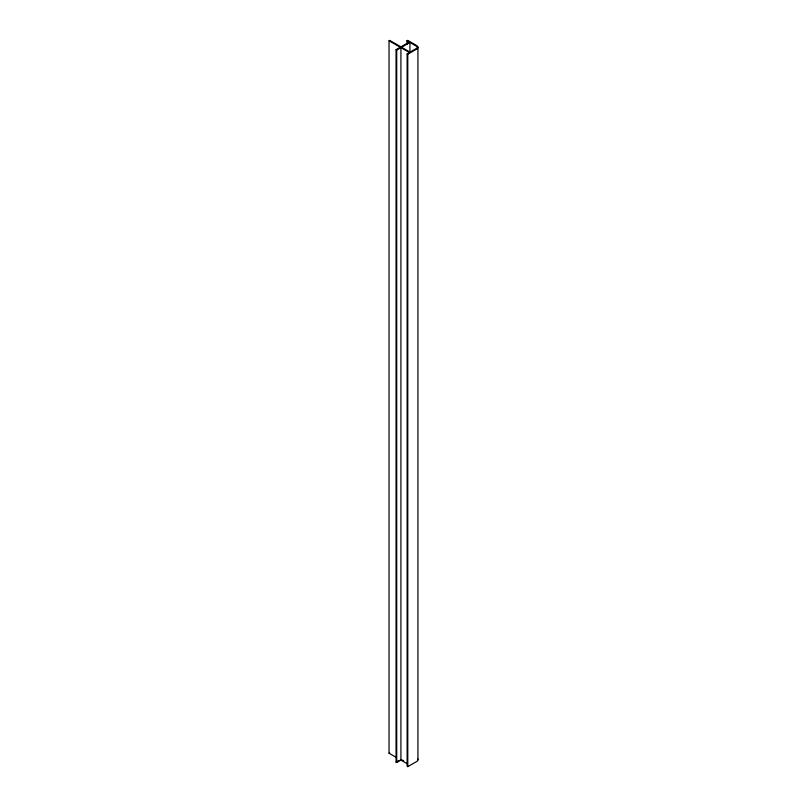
<?xml version="1.0" encoding="UTF-8"?>
<svg xmlns="http://www.w3.org/2000/svg" width="807" height="807" viewBox="0 0 807 807"><rect width="100%" height="100%" fill="white"/><g stroke="black" fill="none" stroke-linecap="round" stroke-linejoin="round"><path stroke-width="1.21" d="M417.965 47.32L417.935 47.633A4.136 2.381 0 0 1 416.755 49.025L407.787 54.2L407.132 53.817L407.132 766.267L407.787 766.65L416.755 761.475A4.136 2.381 0 0 0 417.935 760.083L417.925 46.998A4.237 2.451 0 0 0 416.725 45.606L407.626 40.35L406.97 40.723L406.97 44.506M396.176 757.349L389.035 753.224L389.035 40.774L389.68 40.4L400.918 46.877L409.27 42.055L406.97 40.723M407.263 763.755L400.918 760.083L396.711 762.514L396.055 762.141L396.055 49.691L400.262 47.26L389.035 40.774M396.055 49.691L396.711 50.064L400.918 47.633L409.381 52.526L407.132 53.817M409.936 42.438L401.573 47.26L410.027 52.142L416.382 48.46A3.218 1.856 0 0 0 416.937 47.805L417.037 47.31A3.218 1.856 0 0 0 416.372 46.201L409.936 42.438L409.936 52.505M389.035 753.224L389.68 752.85M396.055 762.141L399.213 760.315M401.573 759.71L403.682 760.93M417.965 759.77L417.925 759.448A4.237 2.451 0 0 0 417.643 758.842M407.787 54.2L407.787 766.65M400.918 47.633L400.918 760.083M396.711 50.064L396.711 762.514"/></g></svg>
